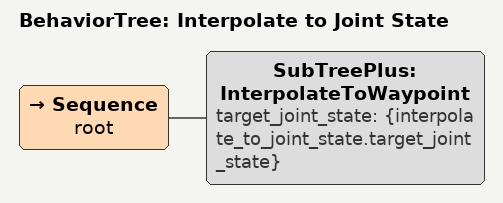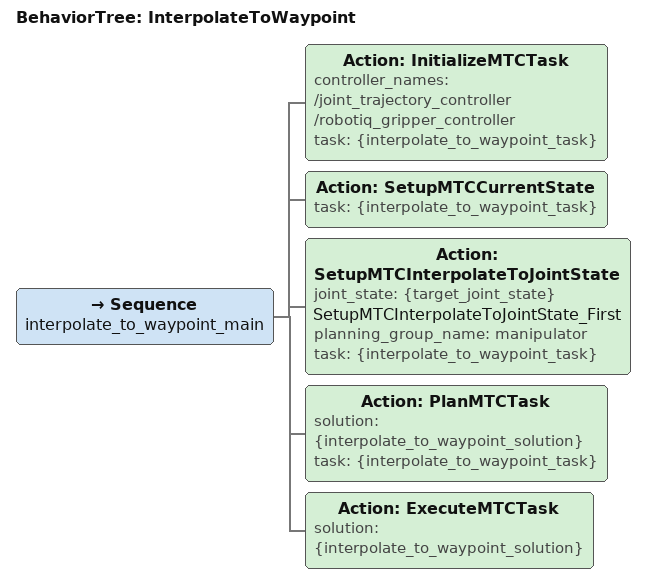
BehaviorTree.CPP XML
<?xml version="1.0"?>
<root main_tree_to_execute="Interpolate to Joint State">
    <BehaviorTree ID="Interpolate to Joint State" _description="Move to a specified joint state">
        <Sequence name="root">
            <SubTreePlus ID="InterpolateToWaypoint" target_joint_state="{interpolate_to_joint_state.target_joint_state}"/>
        </Sequence>
    </BehaviorTree>
    <BehaviorTree ID="InterpolateToWaypoint">
        <Sequence name="interpolate_to_waypoint_main">
            <Action ID="InitializeMTCTask" controller_names="/joint_trajectory_controller /robotiq_gripper_controller" task="{interpolate_to_waypoint_task}"/>
            <Action ID="SetupMTCCurrentState" task="{interpolate_to_waypoint_task}"/>
            <Action ID="SetupMTCInterpolateToJointState" joint_state="{target_joint_state}" name="SetupMTCInterpolateToJointState_First" planning_group_name="manipulator" task="{interpolate_to_waypoint_task}"/>
            <Action ID="PlanMTCTask" solution="{interpolate_to_waypoint_solution}" task="{interpolate_to_waypoint_task}"/>
            <Action ID="ExecuteMTCTask" solution="{interpolate_to_waypoint_solution}"/>
        </Sequence>
    </BehaviorTree>
</root>
